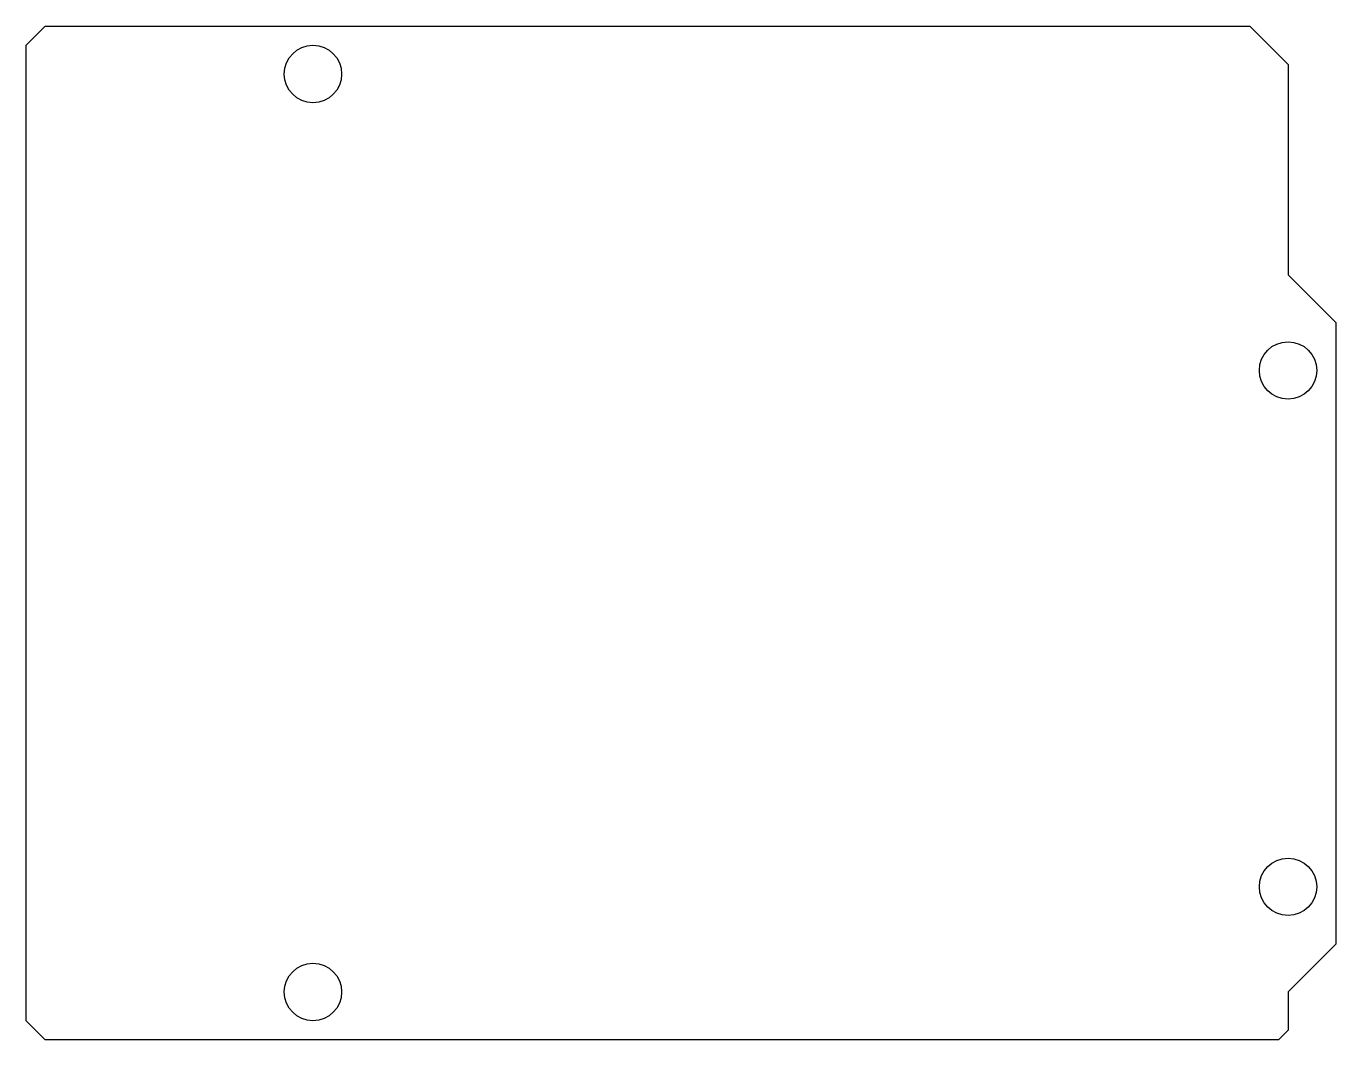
# Model space of a CAD drawing. Extents: x -33 to 35.5, y -26.5 to 26.5.
import ezdxf

# ---------------------------------------------------------------- set-up
doc = ezdxf.new("R2010")
doc.units = 0
doc.layers.get('0').update_dxf_attribs({"linetype": 'continuous'})

# ---------------------------------------------------------------- blocks, each defined once
blk = doc.blocks.new('SKETCH')
at = {"color": 7}
blk.add_lwpolyline([(-33, -25.5), (-33, 25.5), (-32, 26.5), (31, 26.5), (33, 24.5), (33, 13.5), (35.5, 11), (35.5, -21.5), (33, -24), (33, -26), (32.5, -26.5), (-32, -26.5)], close=True, dxfattribs=at)
for centre in [(-18, 24), (33, 8.5), (33, -18.5), (-18, -24)]:
    blk.add_circle(centre, 1.5, dxfattribs=at)

msp = doc.modelspace()

# ---------------------------------------------------------------- block references
at = {"color": 7}
msp.add_blockref('SKETCH', (0, 0), dxfattribs=at)

doc.saveas('drawing.dxf')
